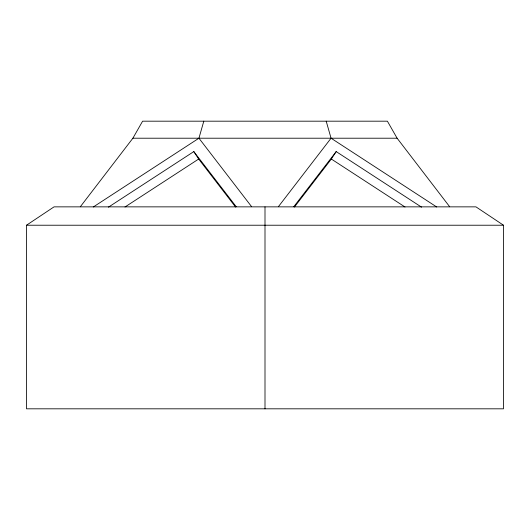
<?xml version="1.0" encoding="UTF-8"?>
<svg xmlns="http://www.w3.org/2000/svg" width="530" height="530" viewBox="0 0 530 530"><rect width="100%" height="100%" fill="white"/><g stroke="black" fill="none" stroke-linecap="round" stroke-linejoin="round"><path stroke-width="0.79" d="M93.293 206.985L198.942 138.211L203.798 121.184M80.322 206.746L132.891 138.211L142.603 121.184L387.397 121.184L397.109 138.211L449.678 206.746M294.382 207.071L331.329 159.033L336.186 151.587L421.562 207.164M278.382 206.687L331.058 138.211L326.202 121.184M293.746 206.76L336.186 151.587M26.5 225.223L54.04 206.859L475.96 206.859L503.5 225.223L503.5 408.815L26.5 408.815L26.5 225.223L503.5 225.223M108.438 207.164L193.814 151.587L236.254 206.76M125.001 206.992L198.671 159.033L235.618 207.071M132.891 138.211L397.109 138.211M331.058 138.211L436.707 206.985M331.329 159.033L405 206.992M198.942 138.211L251.618 206.687M193.814 151.587L198.671 159.033M265 206.859L265 408.815"/></g></svg>
